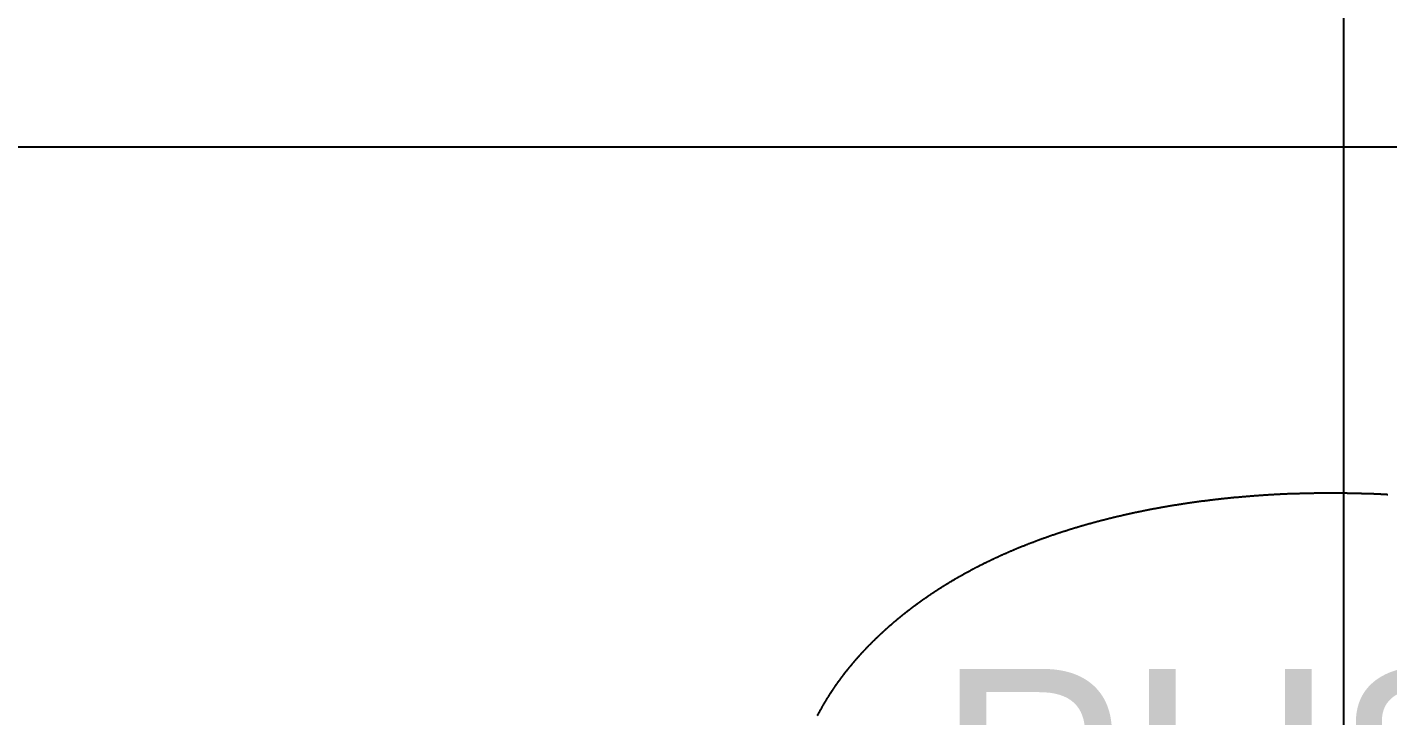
# Model space of a CAD drawing. Header units: millimetres. Extents: x 88 to 97873, y 32 to 55088.
# Drawn here: x 48158.31 to 48191.68, y 4646.56 to 4663.44 of the extents above; entities that cross this region are included whole.
import ezdxf

# ---------------------------------------------------------------- set-up
doc = ezdxf.new("R2010")
doc.units = ezdxf.units.MM
doc.header["$LTSCALE"] = 0.3
doc.layers.add('FICHAS_XLR', color=7, linetype='Continuous')
doc.styles.add('Standar', font='GOTHIC.TTF', dxfattribs={"height": 1.35})

# ---------------------------------------------------------------- blocks, each defined once
blk = doc.blocks.new('FICHA_XLR_FEMEA')
at = {"layer": 'FICHAS_XLR', "color": 0}
blk.add_lwpolyline([(40.9, 1665), (40.6, 1665), (40.2, 1665), (39.8, 1665.1), (39.4, 1665.1), (39.1, 1665.1), (38.7, 1665.1), (38.3, 1665.1), (38, 1665.2), (37.6, 1665.2), (37.2, 1665.2), (36.9, 1665.2), (36.5, 1665.2), (36.1, 1665.3), (35.8, 1665.3), (35.4, 1665.3), (35, 1665.3), (34.7, 1665.3), (34.3, 1665.4), (33.9, 1665.4), (33.6, 1665.4), (33.2, 1665.4), (32.8, 1665.4), (32.4, 1665.4), (32.1, 1665.5), (31.7, 1665.5), (31.3, 1665.5), (31, 1665.5), (30.6, 1665.5), (30.2, 1665.5), (29.9, 1665.6), (29.5, 1665.6), (29.1, 1665.6), (28.8, 1665.6), (28.4, 1665.6), (28, 1665.6), (27.7, 1665.7), (27.3, 1665.7), (26.9, 1665.7), (26.5, 1665.7), (26.2, 1665.7), (25.8, 1665.7), (25.4, 1665.7), (25.1, 1665.8), (24.7, 1665.8), (24.3, 1665.8), (24, 1665.8), (23.6, 1665.8), (23.2, 1665.8), (22.9, 1665.8), (22.5, 1665.9), (22.1, 1665.9), (21.7, 1665.9), (21.4, 1665.9), (21, 1665.9), (20.6, 1665.9), (20.3, 1665.9), (19.9, 1665.9), (19.5, 1666), (19.2, 1666), (18.8, 1666), (18.4, 1666), (18.1, 1666), (17.7, 1666), (17.3, 1666), (16.9, 1666), (16.6, 1666), (16.2, 1666.1), (15.8, 1666.1), (15.5, 1666.1), (15.1, 1666.1), (14.7, 1666.1), (14.4, 1666.1), (14, 1666.1), (13.6, 1666.1), (13.3, 1666.1), (12.9, 1666.1), (12.5, 1666.2), (12.1, 1666.2), (11.8, 1666.2), (11.4, 1666.2), (11, 1666.2), (10.7, 1666.2), (10.3, 1666.2), (9.9, 1666.2), (9.6, 1666.2), (9.2, 1666.2), (8.8, 1666.2), (8.4, 1666.3), (8.1, 1666.3), (7.7, 1666.3), (7.3, 1666.3), (7, 1666.3), (6.6, 1666.3), (6.2, 1666.3), (5.9, 1666.3), (5.5, 1666.3), (5.1, 1666.3), (4.7, 1666.3), (4.4, 1666.3), (4, 1666.3), (3.6, 1666.3), (3.3, 1666.3), (2.9, 1666.4), (2.5, 1666.4), (2.2, 1666.4), (1.8, 1666.4), (1.4, 1666.4), (1, 1666.4), (0.7, 1666.4), (0.3, 1666.4), (-0.1, 1666.4), (-0.4, 1666.4), (-0.8, 1666.4), (-1.2, 1666.4), (-1.5, 1666.4), (-1.9, 1666.4), (-2.3, 1666.4), (-2.6, 1666.4), (-3, 1666.4), (-3.4, 1666.4), (-3.8, 1666.4), (-4.1, 1666.4), (-4.5, 1666.4), (-4.9, 1666.4), (-5.2, 1666.4), (-5.6, 1666.5), (-6, 1666.5), (-6.3, 1666.5), (-6.7, 1666.5), (-7.1, 1666.5), (-7.5, 1666.5), (-7.8, 1666.5), (-8.2, 1666.5), (-8.6, 1666.5), (-8.9, 1666.5), (-9.3, 1666.5), (-9.7, 1666.5), (-10, 1666.5), (-10.4, 1666.5), (-10.8, 1666.5), (-11.2, 1666.5), (-11.5, 1666.5), (-11.9, 1666.5), (-12.3, 1666.5), (-12.6, 1666.5), (-13, 1666.5), (-13.4, 1666.5), (-13.7, 1666.5), (-14.1, 1666.5), (-14.5, 1666.5), (-14.9, 1666.5), (-15.2, 1666.5), (-15.6, 1666.5), (-16, 1666.5), (-16.3, 1666.5), (-16.7, 1666.5), (-17.1, 1666.5), (-17.4, 1666.5), (-17.8, 1666.5), (-18.2, 1666.5), (-18.6, 1666.5), (-18.9, 1666.5), (-19.3, 1666.4), (-19.7, 1666.4), (-20, 1666.4), (-20.4, 1666.4), (-20.8, 1666.4), (-21.1, 1666.4), (-21.5, 1666.4), (-21.9, 1666.4), (-22.3, 1666.4), (-22.6, 1666.4), (-23, 1666.4), (-23.4, 1666.4), (-23.7, 1666.4), (-24.1, 1666.4), (-24.5, 1666.4), (-24.8, 1666.4), (-25.2, 1666.4), (-25.6, 1666.4), (-26, 1666.4), (-26.3, 1666.4), (-26.7, 1666.4), (-27.1, 1666.4), (-27.4, 1666.4), (-27.8, 1666.3), (-28.2, 1666.3), (-28.5, 1666.3), (-28.9, 1666.3), (-29.3, 1666.3), (-29.7, 1666.3), (-30, 1666.3), (-30.4, 1666.3), (-30.8, 1666.3), (-31.1, 1666.3), (-31.5, 1666.3), (-31.9, 1666.3), (-32.2, 1666.3), (-32.6, 1666.3), (-33, 1666.3), (-33.4, 1666.2), (-33.7, 1666.2), (-34.1, 1666.2), (-34.5, 1666.2), (-34.8, 1666.2), (-35.2, 1666.2), (-35.6, 1666.2), (-35.9, 1666.2), (-36.3, 1666.2), (-36.7, 1666.2), (-37.1, 1666.2), (-37.4, 1666.1), (-37.8, 1666.1), (-38.2, 1666.1), (-38.5, 1666.1), (-38.9, 1666.1), (-39.3, 1666.1), (-39.6, 1666.1), (-40, 1666.1), (-40.4, 1666.1), (-40.7, 1666.1), (-41.1, 1666), (-41.5, 1666), (-41.9, 1666), (-42.2, 1666), (-42.6, 1666), (-43, 1666), (-43.3, 1666), (-43.7, 1666), (-44.1, 1666), (-44.4, 1665.9), (-44.8, 1665.9), (-45.2, 1665.9), (-45.5, 1665.9), (-45.9, 1665.9), (-46.3, 1665.9), (-46.7, 1665.9), (-47, 1665.9), (-47.4, 1665.8), (-47.8, 1665.8), (-48.1, 1665.8), (-48.5, 1665.8), (-48.9, 1665.8), (-49.2, 1665.8), (-49.6, 1665.8), (-50, 1665.7), (-50.3, 1665.7), (-50.7, 1665.7), (-51.1, 1665.7), (-51.5, 1665.7), (-51.8, 1665.7), (-52.2, 1665.7), (-52.6, 1665.6), (-52.9, 1665.6), (-53.3, 1665.6), (-53.7, 1665.6), (-54, 1665.6), (-54.4, 1665.6), (-54.8, 1665.5), (-55.1, 1665.5), (-55.5, 1665.5), (-55.9, 1665.5), (-56.2, 1665.5), (-56.6, 1665.5), (-57, 1665.4), (-57.4, 1665.4), (-57.7, 1665.4), (-58.1, 1665.4), (-58.5, 1665.4), (-58.8, 1665.4), (-59.2, 1665.3), (-59.6, 1665.3), (-59.9, 1665.3), (-60.3, 1665.3), (-60.7, 1665.3), (-61, 1665.2), (-61.4, 1665.2), (-61.8, 1665.2), (-62.1, 1665.2), (-62.5, 1665.2), (-62.9, 1665.1), (-63.3, 1665.1), (-63.6, 1665.1), (-64, 1665.1), (-64.4, 1665.1), (-64.7, 1665), (-65.1, 1665), (-65.5, 1665), (-65.8, 1665), (-66.2, 1665), (-66.6, 1664.9), (-66.9, 1664.9), (-67.3, 1664.9), (-67.7, 1664.9), (-68, 1664.9), (-68.4, 1664.8), (-68.8, 1664.8), (-69.1, 1664.8), (-69.5, 1664.8), (-69.9, 1664.8), (-70.2, 1664.7), (-70.6, 1664.7), (-71, 1664.7), (-71.3, 1664.7), (-71.7, 1664.6), (-72.1, 1664.6), (-72.4, 1664.6), (-72.8, 1664.6), (-73.2, 1664.5), (-73.6, 1664.5), (-73.9, 1664.5), (-74.3, 1664.5), (-74.7, 1664.4), (-75, 1664.4), (-75.4, 1664.4), (-75.8, 1664.4), (-76.1, 1664.4), (-76.5, 1664.3), (-76.9, 1664.3), (-77.2, 1664.3), (-77.6, 1664.3), (-78, 1664.2), (-78.3, 1664.2), (-78.7, 1664.2), (-79.1, 1664.1), (-79.4, 1664.1), (-79.8, 1664.1), (-80.2, 1664.1), (-80.5, 1664), (-80.9, 1664), (-81.3, 1664), (-81.6, 1664), (-82, 1663.9), (-82.4, 1663.9), (-82.7, 1663.9), (-83.1, 1663.9), (-83.5, 1663.8), (-83.8, 1663.8), (-84.2, 1663.8), (-84.6, 1663.7), (-84.9, 1663.7), (-85.3, 1663.7), (-85.7, 1663.7), (-86, 1663.6), (-86.4, 1663.6), (-86.8, 1663.6), (-87.1, 1663.5), (-87.5, 1663.5), (-87.9, 1663.5), (-88.2, 1663.5), (-88.6, 1663.4), (-89, 1663.4), (-89.3, 1663.4), (-89.7, 1663.3), (-90.1, 1663.3), (-90.4, 1663.3), (-90.8, 1663.2), (-91.2, 1663.2), (-91.5, 1663.2), (-91.9, 1663.2), (-92.3, 1663.1), (-92.6, 1663.1), (-93, 1663.1), (-93.3, 1663), (-93.7, 1663), (-94.1, 1663), (-94.4, 1662.9), (-94.8, 1662.9), (-95.2, 1662.9), (-95.5, 1662.8), (-95.9, 1662.8), (-96.3, 1662.8), (-96.6, 1662.7), (-97, 1662.7), (-97.4, 1662.7), (-97.7, 1662.6), (-98.1, 1662.6), (-98.5, 1662.6), (-98.8, 1662.5), (-99.2, 1662.5), (-99.6, 1662.5), (-99.9, 1662.4), (-100.3, 1662.4), (-100.7, 1662.4), (-101, 1662.3), (-101.4, 1662.3), (-101.7, 1662.3), (-102.1, 1662.2), (-102.5, 1662.2), (-102.8, 1662.2), (-103.2, 1662.1), (-103.6, 1662.1), (-103.9, 1662.1), (-104.3, 1662), (-104.7, 1662), (-105, 1661.9), (-105.4, 1661.9), (-105.8, 1661.9), (-106.1, 1661.8), (-106.5, 1661.8), (-106.8, 1661.8), (-107.2, 1661.7), (-107.6, 1661.7), (-107.9, 1661.6), (-108.3, 1661.6), (-108.7, 1661.6), (-109, 1661.5), (-109.4, 1661.5), (-109.8, 1661.5), (-110.1, 1661.4), (-110.5, 1661.4), (-110.9, 1661.3), (-111.2, 1661.3), (-111.6, 1661.3), (-111.9, 1661.2), (-112.3, 1661.2), (-112.7, 1661.2), (-113, 1661.1), (-113.4, 1661.1), (-113.8, 1661), (-114.1, 1661), (-114.5, 1661), (-114.8, 1660.9), (-115.2, 1660.9), (-115.6, 1660.8), (-115.9, 1660.8), (-116.3, 1660.7), (-116.7, 1660.7), (-117, 1660.7), (-117.4, 1660.6), (-117.7, 1660.6), (-118.1, 1660.5), (-118.5, 1660.5), (-118.8, 1660.5), (-119.2, 1660.4), (-119.6, 1660.4), (-119.9, 1660.3), (-120.3, 1660.3), (-120.6, 1660.2), (-121, 1660.2), (-121.4, 1660.2), (-121.7, 1660.1), (-122.1, 1660.1), (-122.5, 1660), (-122.8, 1660), (-123.2, 1659.9), (-123.5, 1659.9), (-123.9, 1659.9), (-124.3, 1659.8), (-124.6, 1659.8), (-125, 1659.7), (-125.4, 1659.7), (-125.7, 1659.6), (-126.1, 1659.6), (-126.4, 1659.5), (-126.8, 1659.5), (-127.2, 1659.5), (-127.5, 1659.4), (-127.9, 1659.4), (-128.2, 1659.3), (-128.6, 1659.3), (-129, 1659.2), (-129.3, 1659.2), (-129.7, 1659.1), (-130, 1659.1), (-130.4, 1659), (-130.8, 1659), (-131.1, 1658.9), (-131.5, 1658.9), (-131.8, 1658.9), (-132.2, 1658.8), (-132.6, 1658.8), (-132.9, 1658.7), (-133.3, 1658.7), (-133.7, 1658.6), (-134, 1658.6), (-134.4, 1658.5), (-134.7, 1658.5), (-135.1, 1658.4), (-135.5, 1658.4), (-135.8, 1658.3), (-136.2, 1658.3), (-136.5, 1658.2), (-136.9, 1658.2), (-137.2, 1658.1), (-137.6, 1658.1), (-138, 1658), (-138.3, 1658), (-138.7, 1657.9), (-139, 1657.9), (-139.4, 1657.8), (-139.8, 1657.8), (-140.1, 1657.7), (-140.5, 1657.7), (-140.8, 1657.6), (-141.2, 1657.6), (-141.6, 1657.5), (-141.9, 1657.5), (-142.3, 1657.4), (-142.6, 1657.4), (-143, 1657.3), (-143.4, 1657.3), (-143.7, 1657.2), (-144.1, 1657.2), (-144.4, 1657.1), (-144.8, 1657.1), (-145.1, 1657), (-145.5, 1656.9), (-145.9, 1656.9), (-146.2, 1656.8), (-146.6, 1656.8), (-146.9, 1656.7), (-147.3, 1656.7), (-147.6, 1656.6), (-148, 1656.6), (-148.4, 1656.5), (-148.7, 1656.5), (-149.1, 1656.4), (-149.4, 1656.4), (-149.8, 1656.3), (-150.2, 1656.2), (-150.5, 1656.2), (-150.9, 1656.1), (-151.2, 1656.1), (-151.6, 1656), (-151.9, 1656), (-152.3, 1655.9), (-152.7, 1655.9), (-153, 1655.8), (-153.4, 1655.7), (-153.7, 1655.7), (-154.1, 1655.6), (-154.4, 1655.6), (-154.8, 1655.5), (-155.1, 1655.5), (-155.5, 1655.4), (-155.9, 1655.3), (-156.2, 1655.3), (-156.6, 1655.2), (-156.9, 1655.2), (-157.3, 1655.1), (-157.6, 1655.1), (-158, 1655), (-158.3, 1654.9), (-158.7, 1654.9), (-159.1, 1654.8), (-159.4, 1654.8), (-159.8, 1654.7), (-160.1, 1654.6), (-160.5, 1654.6), (-160.8, 1654.5), (-161.2, 1654.5), (-161.5, 1654.4), (-161.9, 1654.3), (-162.3, 1654.3), (-162.6, 1654.2), (-163, 1654.2), (-163.3, 1654.1), (-163.7, 1654), (-164, 1654), (-164.4, 1653.9), (-164.7, 1653.9), (-165.1, 1653.8), (-165.4, 1653.7), (-165.8, 1653.7), (-166.2, 1653.6), (-166.5, 1653.6), (-166.9, 1653.5), (-167.2, 1653.4), (-167.6, 1653.4), (-167.9, 1653.3), (-168.3, 1653.2), (-168.6, 1653.2), (-169, 1653.1), (-169.3, 1653.1), (-169.7, 1653), (-170, 1652.9), (-170.4, 1652.9), (-170.7, 1652.8), (-171.1, 1652.7), (-171.5, 1652.7), (-171.8, 1652.6), (-172.2, 1652.5), (-172.5, 1652.5), (-172.9, 1652.4), (-173.2, 1652.3), (-173.6, 1652.3), (-173.9, 1652.2), (-174.3, 1652.2), (-174.6, 1652.1), (-175, 1652), (-175.3, 1652), (-175.7, 1651.9), (-176, 1651.8), (-176.4, 1651.8), (-176.7, 1651.7), (-177.1, 1651.6), (-177.4, 1651.6), (-177.8, 1651.5), (-178.1, 1651.4), (-178.5, 1651.4), (-178.8, 1651.3), (-179.2, 1651.2), (-179.5, 1651.2), (-179.9, 1651.1), (-180.3, 1651), (-180.6, 1651), (-181, 1650.9), (-181.3, 1650.8), (-181.7, 1650.7), (-182, 1650.7), (-182.4, 1650.6), (-182.7, 1650.5), (-183.1, 1650.5), (-183.4, 1650.4), (-183.8, 1650.3), (-184.1, 1650.3), (-184.5, 1650.2), (-184.8, 1650.1), (-185.2, 1650.1), (-185.5, 1650), (-185.9, 1649.9), (-186.2, 1649.8), (-186.6, 1649.8), (-186.9, 1649.7), (-187.2, 1649.6), (-187.6, 1649.6), (-187.9, 1649.5), (-188.3, 1649.4), (-188.6, 1649.3), (-189, 1649.3), (-189.3, 1649.2), (-189.7, 1649.1), (-190, 1649.1), (-190.4, 1649), (-190.7, 1648.9), (-191.1, 1648.8), (-191.4, 1648.8), (-191.8, 1648.7), (-192.1, 1648.6), (-192.5, 1648.5), (-192.8, 1648.5), (-193.2, 1648.4), (-193.5, 1648.3), (-193.9, 1648.2), (-194.2, 1648.2), (-194.6, 1648.1), (-194.9, 1648), (-195.3, 1648), (-195.6, 1647.9), (-195.9, 1647.8), (-196.3, 1647.7), (-196.6, 1647.7), (-197, 1647.6), (-197.3, 1647.5), (-197.7, 1647.4), (-198, 1647.3), (-198.4, 1647.3), (-198.7, 1647.2), (-199.1, 1647.1), (-199.4, 1647), (-199.8, 1647), (-200.1, 1646.9), (-200.5, 1646.8), (-200.8, 1646.7), (-201.1, 1646.7), (-201.5, 1646.6), (-201.8, 1646.5), (-202.2, 1646.4), (-202.5, 1646.3), (-202.9, 1646.3), (-203.2, 1646.2), (-203.6, 1646.1), (-203.9, 1646), (-204.2, 1646), (-204.6, 1645.9), (-204.9, 1645.8), (-205.3, 1645.7), (-205.6, 1645.6), (-206, 1645.6), (-206.3, 1645.5), (-206.7, 1645.4), (-207, 1645.3), (-207.3, 1645.2), (-207.7, 1645.2), (-208, 1645.1), (-208.4, 1645), (-208.7, 1644.9), (-209.1, 1644.8), (-209.4, 1644.8), (-209.7, 1644.7), (-210.1, 1644.6), (-210.4, 1644.5), (-210.8, 1644.4), (-211.1, 1644.3), (-211.5, 1644.3), (-211.8, 1644.2), (-212.1, 1644.1), (-212.5, 1644), (-212.8, 1643.9), (-213.2, 1643.9), (-213.5, 1643.8), (-213.9, 1643.7), (-214.2, 1643.6), (-214.5, 1643.5), (-214.9, 1643.4), (-215.2, 1643.4), (-215.6, 1643.3), (-215.9, 1643.2), (-216.2, 1643.1), (-216.6, 1643), (-216.9, 1642.9), (-217.3, 1642.9), (-217.6, 1642.8), (-218, 1642.7), (-218.3, 1642.6), (-218.6, 1642.5), (-219, 1642.4), (-219.3, 1642.3), (-219.7, 1642.3), (-220, 1642.2), (-220.3, 1642.1), (-220.7, 1642), (-221, 1641.9), (-221.4, 1641.8), (-221.7, 1641.7), (-222, 1641.6), (-222.4, 1641.6), (-222.7, 1641.5), (-223.1, 1641.4), (-223.4, 1641.3), (-223.7, 1641.2), (-224.1, 1641.1), (-224.4, 1641), (-224.7, 1640.9), (-225.1, 1640.9), (-225.4, 1640.8), (-225.8, 1640.7), (-226.1, 1640.6), (-226.4, 1640.5), (-226.8, 1640.4), (-227.1, 1640.3), (-227.5, 1640.2), (-227.8, 1640.1), (-228.1, 1640.1), (-228.5, 1640), (-228.8, 1639.9), (-229.1, 1639.8), (-229.5, 1639.7), (-229.8, 1639.6), (-230.1, 1639.5), (-230.5, 1639.4), (-230.8, 1639.3), (-231.2, 1639.2), (-231.5, 1639.2), (-231.8, 1639.1), (-232.2, 1639), (-232.5, 1638.9), (-232.8, 1638.8), (-233.2, 1638.7), (-233.5, 1638.6), (-233.8, 1638.5), (-234.2, 1638.4), (-234.5, 1638.3), (-234.9, 1638.2), (-235.2, 1638.1), (-235.5, 1638), (-235.9, 1638), (-236.2, 1637.9), (-236.5, 1637.8), (-236.9, 1637.7), (-237.2, 1637.6), (-237.5, 1637.5), (-237.9, 1637.4), (-238.2, 1637.3), (-238.5, 1637.2), (-238.9, 1637.1), (-239.2, 1637), (-239.5, 1636.9), (-239.9, 1636.8), (-240.2, 1636.7), (-240.5, 1636.6), (-240.9, 1636.5), (-241.2, 1636.4), (-241.5, 1636.3), (-241.9, 1636.2), (-242.2, 1636.1), (-242.5, 1636.1), (-242.9, 1636), (-243.2, 1635.9), (-243.5, 1635.8), (-243.9, 1635.7), (-244.2, 1635.6), (-244.5, 1635.5), (-244.9, 1635.4), (-245.2, 1635.3), (-245.5, 1635.2), (-245.9, 1635.1), (-246.2, 1635), (-246.5, 1634.9), (-246.9, 1634.8), (-247.2, 1634.7), (-247.5, 1634.6), (-247.8, 1634.5), (-248.2, 1634.4), (-248.5, 1634.3), (-248.8, 1634.2), (-249.2, 1634.1), (-249.5, 1634), (-249.8, 1633.9), (-250.2, 1633.8), (-250.5, 1633.7), (-250.8, 1633.6), (-251.1, 1633.5), (-251.5, 1633.4), (-251.8, 1633.3), (-252.1, 1633.2), (-252.5, 1633.1), (-252.8, 1633), (-253.1, 1632.9), (-253.5, 1632.8), (-253.8, 1632.7), (-254.1, 1632.6), (-254.4, 1632.5), (-254.8, 1632.4), (-255.1, 1632.3), (-255.4, 1632.2), (-255.7, 1632.1), (-256.1, 1632), (-256.4, 1631.9), (-256.7, 1631.7), (-257.1, 1631.6), (-257.4, 1631.5), (-257.7, 1631.4), (-258, 1631.3), (-258.4, 1631.2), (-258.7, 1631.1), (-259, 1631), (-259.3, 1630.9), (-259.7, 1630.8), (-260, 1630.7), (-260.3, 1630.6), (-260.7, 1630.5), (-261, 1630.4), (-261.3, 1630.3), (-261.6, 1630.2), (-262, 1630.1), (-262.3, 1630), (-262.6, 1629.9), (-262.9, 1629.7), (-263.3, 1629.6), (-263.6, 1629.5), (-263.9, 1629.4), (-264.2, 1629.3), (-264.6, 1629.2), (-264.9, 1629.1), (-265.2, 1629), (-265.5, 1628.9), (-265.9, 1628.8), (-266.2, 1628.7), (-266.5, 1628.6), (-266.8, 1628.5), (-267.1, 1628.4), (-267.5, 1628.2), (-267.8, 1628.1), (-268.1, 1628), (-268.4, 1627.9), (-268.8, 1627.8), (-269.1, 1627.7), (-269.4, 1627.6), (-269.7, 1627.5), (-270.1, 1627.4), (-270.4, 1627.3), (-270.7, 1627.1), (-271, 1627), (-271.3, 1626.9), (-271.7, 1626.8), (-272, 1626.7), (-272.3, 1626.6), (-272.6, 1626.5), (-272.9, 1626.4), (-273.3, 1626.3), (-273.6, 1626.1), (-273.9, 1626), (-274.2, 1625.9), (-274.6, 1625.8), (-274.9, 1625.7), (-275.2, 1625.6), (-275.5, 1625.5), (-275.8, 1625.4), (-276.2, 1625.2), (-276.5, 1625.1), (-276.8, 1625), (-277.1, 1624.9), (-277.4, 1624.8), (-277.8, 1624.7), (-278.1, 1624.6), (-278.4, 1624.4), (-278.7, 1624.3), (-279, 1624.2), (-279.3, 1624.1), (-279.7, 1624), (-280, 1623.9), (-280.3, 1623.8), (-280.6, 1623.6), (-280.9, 1623.5), (-281.3, 1623.4), (-281.6, 1623.3), (-281.9, 1623.2), (-282.2, 1623.1), (-282.5, 1622.9), (-282.8, 1622.8), (-283.2, 1622.7), (-283.5, 1622.6), (-283.8, 1622.5), (-284.1, 1622.4), (-284.4, 1622.2), (-284.7, 1622.1), (-285.1, 1622), (-285.4, 1621.9), (-285.7, 1621.8), (-286, 1621.7), (-286.3, 1621.5), (-286.6, 1621.4), (-286.9, 1621.3), (-287.3, 1621.2), (-287.6, 1621.1), (-287.9, 1620.9), (-288.2, 1620.8), (-288.5, 1620.7), (-288.8, 1620.6), (-289.1, 1620.5), (-289.5, 1620.3), (-289.8, 1620.2), (-290.1, 1620.1), (-290.4, 1620), (-290.7, 1619.9), (-291, 1619.7), (-291.3, 1619.6), (-291.7, 1619.5), (-292, 1619.4), (-292.3, 1619.3), (-292.6, 1619.1), (-292.9, 1619), (-293.2, 1618.9), (-293.5, 1618.8), (-293.8, 1618.6), (-294.2, 1618.5), (-294.5, 1618.4), (-294.8, 1618.3), (-295.1, 1618.1), (-295.4, 1618), (-295.7, 1617.9), (-296, 1617.8), (-296.3, 1617.7), (-296.6, 1617.5), (-297, 1617.4), (-297.3, 1617.3), (-297.6, 1617.2), (-297.9, 1617), (-298.2, 1616.9), (-298.5, 1616.8), (-298.8, 1616.7), (-299.1, 1616.5), (-299.4, 1616.4), (-299.7, 1616.3), (-300.1, 1616.2), (-300.4, 1616), (-300.7, 1615.9), (-301, 1615.8), (-301.3, 1615.7), (-301.6, 1615.5), (-301.9, 1615.4), (-302.2, 1615.3), (-302.5, 1615.1), (-302.8, 1615), (-303.1, 1614.9), (-303.4, 1614.8), (-303.8, 1614.6), (-304.1, 1614.5), (-304.4, 1614.4), (-304.7, 1614.3), (-305, 1614.1), (-305.3, 1614), (-305.6, 1613.9), (-305.9, 1613.7), (-306.2, 1613.6), (-306.5, 1613.5), (-306.8, 1613.3), (-307.1, 1613.2), (-307.4, 1613.1), (-307.7, 1613), (-308, 1612.8), (-308.3, 1612.7), (-308.7, 1612.6), (-309, 1612.4), (-309.3, 1612.3), (-309.6, 1612.2), (-309.9, 1612), (-310.2, 1611.9), (-310.5, 1611.8), (-310.8, 1611.7), (-311.1, 1611.5), (-311.4, 1611.4), (-311.7, 1611.3), (-312, 1611.1), (-312.3, 1611), (-312.6, 1610.9), (-312.9, 1610.7), (-313.2, 1610.6), (-313.5, 1610.5), (-313.8, 1610.3), (-314.1, 1610.2), (-314.4, 1610.1), (-314.7, 1609.9), (-315, 1609.8), (-315.3, 1609.7), (-315.6, 1609.5), (-315.9, 1609.4), (-316.2, 1609.3), (-316.5, 1609.1), (-316.8, 1609), (-317.1, 1608.9), (-317.4, 1608.7), (-317.7, 1608.6), (-318, 1608.4), (-318.3, 1608.3), (-318.6, 1608.2), (-318.9, 1608), (-319.2, 1607.9), (-319.5, 1607.8), (-319.8, 1607.6), (-320.1, 1607.5), (-320.4, 1607.4), (-320.7, 1607.2), (-321, 1607.1), (-321.3, 1606.9), (-321.6, 1606.8), (-321.9, 1606.7), (-322.2, 1606.5), (-322.5, 1606.4), (-322.8, 1606.3), (-323.1, 1606.1), (-323.4, 1606), (-323.7, 1605.8), (-324, 1605.7), (-324.3, 1605.6), (-324.6, 1605.4), (-324.9, 1605.3), (-325.2, 1605.1), (-325.5, 1605), (-325.8, 1604.9), (-326.1, 1604.7), (-326.4, 1604.6), (-326.7, 1604.4), (-327, 1604.3), (-327.2, 1604.2), (-327.5, 1604), (-327.8, 1603.9), (-328.1, 1603.7), (-328.4, 1603.6), (-328.7, 1603.5), (-329, 1603.3), (-329.3, 1603.2), (-329.6, 1603), (-329.9, 1602.9), (-330.2, 1602.7), (-330.5, 1602.6), (-330.8, 1602.5), (-331.1, 1602.3), (-331.4, 1602.2), (-331.7, 1602), (-331.9, 1601.9), (-332.2, 1601.7), (-332.5, 1601.6), (-332.8, 1601.5), (-333.1, 1601.3), (-333.4, 1601.2), (-333.7, 1601), (-334, 1600.9), (-334.3, 1600.7), (-334.6, 1600.6), (-334.9, 1600.4), (-335.2, 1600.3), (-335.4, 1600.1), (-335.7, 1600), (-336, 1599.9), (-336.3, 1599.7), (-336.6, 1599.6), (-336.9, 1599.4), (-337.2, 1599.3), (-337.5, 1599.1), (-337.8, 1599), (-338, 1598.8), (-338.3, 1598.7), (-338.6, 1598.5), (-338.9, 1598.4), (-339.2, 1598.2), (-339.5, 1598.1), (-339.8, 1597.9), (-340.1, 1597.8), (-340.4, 1597.7), (-340.6, 1597.5), (-340.9, 1597.4), (-341.2, 1597.2), (-341.5, 1597.1), (-341.8, 1596.9), (-342.1, 1596.8), (-342.4, 1596.6), (-342.6, 1596.5), (-342.9, 1596.3), (-343.2, 1596.2), (-343.5, 1596), (-343.8, 1595.9), (-344.1, 1595.7), (-344.4, 1595.6), (-344.6, 1595.4), (-344.9, 1595.3), (-345.2, 1595.1), (-345.5, 1595), (-345.8, 1594.8), (-346.1, 1594.6), (-346.3, 1594.5), (-346.6, 1594.3), (-346.9, 1594.2), (-347.2, 1594), (-347.5, 1593.9), (-347.8, 1593.7), (-348, 1593.6), (-348.3, 1593.4), (-348.6, 1593.3), (-348.9, 1593.1), (-349.2, 1593), (-349.5, 1592.8), (-349.7, 1592.7), (-350, 1592.5), (-350.3, 1592.4), (-350.6, 1592.2), (-350.9, 1592), (-351.1, 1591.9), (-351.4, 1591.7), (-351.7, 1591.6), (-352, 1591.4), (-352.3, 1591.3), (-352.5, 1591.1), (-352.8, 1591), (-353.1, 1590.8), (-353.4, 1590.6), (-353.7, 1590.5), (-353.9, 1590.3), (-354.2, 1590.2), (-354.5, 1590), (-354.8, 1589.9), (-355.1, 1589.7), (-355.3, 1589.5), (-355.6, 1589.4), (-355.9, 1589.2), (-356.2, 1589.1), (-356.4, 1588.9), (-356.7, 1588.8), (-357, 1588.6), (-357.3, 1588.4), (-357.6, 1588.3), (-357.8, 1588.1), (-358.1, 1588), (-358.4, 1587.8), (-358.7, 1587.6), (-358.9, 1587.5), (-359.2, 1587.3), (-359.5, 1587.2), (-359.8, 1587), (-360, 1586.8), (-360.3, 1586.7), (-360.6, 1586.5), (-360.9, 1586.4), (-361.1, 1586.2), (-361.4, 1586), (-361.7, 1585.9), (-362, 1585.7), (-362.2, 1585.6), (-362.5, 1585.4), (-362.8, 1585.2), (-363.1, 1585.1), (-363.3, 1584.9), (-363.6, 1584.7), (-363.9, 1584.6), (-364.1, 1584.4), (-364.4, 1584.3), (-364.7, 1584.1), (-365, 1583.9), (-365.2, 1583.8), (-365.5, 1583.6), (-365.8, 1583.4), (-366, 1583.3), (-366.3, 1583.1), (-366.6, 1582.9), (-366.9, 1582.8), (-367.1, 1582.6), (-367.4, 1582.5), (-367.7, 1582.3), (-367.9, 1582.1), (-368.2, 1582), (-368.5, 1581.8), (-368.7, 1581.6), (-369, 1581.5), (-369.3, 1581.3), (-369.5, 1581.1), (-369.8, 1581), (-370.1, 1580.8), (-370.3, 1580.6), (-370.6, 1580.5), (-370.9, 1580.3), (-371.1, 1580.1), (-371.4, 1580), (-371.7, 1579.8), (-372, 1579.6), (-372.2, 1579.5), (-372.5, 1579.3), (-372.7, 1579.1), (-373, 1579), (-373.3, 1578.8), (-373.5, 1578.6), (-373.8, 1578.5), (-374.1, 1578.3), (-374.3, 1578.1), (-374.6, 1577.9), (-374.9, 1577.8), (-375.1, 1577.6), (-375.4, 1577.4), (-375.7, 1577.3), (-375.9, 1577.1), (-376.2, 1576.9), (-376.5, 1576.8), (-376.7, 1576.6), (-377, 1576.4), (-377.2, 1576.2), (-377.5, 1576.1), (-377.8, 1575.9), (-378, 1575.7), (-378.3, 1575.6), (-378.6, 1575.4), (-378.8, 1575.2), (-379.1, 1575), (-379.3, 1574.9), (-379.6, 1574.7), (-379.9, 1574.5), (-380.1, 1574.4), (-380.4, 1574.2), (-380.6, 1574), (-380.9, 1573.8), (-381.2, 1573.7), (-381.4, 1573.5), (-381.7, 1573.3), (-381.9, 1573.1), (-382.2, 1573), (-382.5, 1572.8), (-382.7, 1572.6), (-383, 1572.5), (-383.2, 1572.3), (-383.5, 1572.1), (-383.7, 1571.9), (-384, 1571.8), (-384.3, 1571.6), (-384.5, 1571.4), (-384.8, 1571.2), (-385, 1571.1), (-385.3, 1570.9), (-385.5, 1570.7), (-385.8, 1570.5), (-386.1, 1570.4), (-386.3, 1570.2), (-386.6, 1570), (-386.8, 1569.8), (-387.1, 1569.6), (-387.3, 1569.5), (-387.6, 1569.3), (-387.8, 1569.1), (-388.1, 1568.9), (-388.3, 1568.8), (-388.6, 1568.6), (-388.9, 1568.4), (-389.1, 1568.2), (-389.4, 1568.1), (-389.6, 1567.9), (-389.9, 1567.7), (-390.1, 1567.5), (-390.4, 1567.3), (-390.6, 1567.2), (-390.9, 1567), (-391.1, 1566.8), (-391.4, 1566.6), (-391.6, 1566.4), (-391.9, 1566.3), (-392.1, 1566.1), (-392.4, 1565.9), (-392.6, 1565.7), (-392.9, 1565.6), (-393.1, 1565.4), (-393.4, 1565.2), (-393.6, 1565), (-393.9, 1564.8), (-394.1, 1564.7), (-394.4, 1564.5), (-394.6, 1564.3), (-394.9, 1564.1), (-395.1, 1563.9), (-395.4, 1563.7), (-395.6, 1563.6), (-395.9, 1563.4), (-396.1, 1563.2), (-396.4, 1563), (-396.6, 1562.8), (-396.9, 1562.7), (-397.1, 1562.5), (-397.4, 1562.3), (-397.6, 1562.1), (-397.8, 1561.9), (-398.1, 1561.7), (-398.3, 1561.6), (-398.6, 1561.4), (-398.8, 1561.2), (-399.1, 1561), (-399.3, 1560.8), (-399.6, 1560.6), (-399.8, 1560.5), (-400, 1560.3), (-400.3, 1560.1), (-400.5, 1559.9), (-400.8, 1559.7), (-401, 1559.5), (-401.3, 1559.4), (-401.5, 1559.2), (-401.7, 1559), (-402, 1558.8), (-402.2, 1558.6), (-402.5, 1558.4), (-402.7, 1558.2), (-403, 1558.1), (-403.2, 1557.9), (-403.4, 1557.7), (-403.7, 1557.5), (-403.9, 1557.3), (-404.2, 1557.1), (-404.4, 1556.9), (-404.6, 1556.8), (-404.9, 1556.6), (-405.1, 1556.4), (-405.4, 1556.2), (-405.6, 1556), (-405.8, 1555.8), (-406.1, 1555.6), (-406.3, 1555.4), (-406.6, 1555.3), (-406.8, 1555.1), (-407, 1554.9), (-407.3, 1554.7), (-407.5, 1554.5), (-407.7, 1554.3), (-408, 1554.1), (-408.2, 1553.9), (-408.5, 1553.8), (-408.7, 1553.6), (-408.9, 1553.4), (-409.2, 1553.2), (-409.4, 1553), (-409.6, 1552.8), (-409.9, 1552.6), (-410.1, 1552.4), (-410.3, 1552.2), (-410.6, 1552), (-410.8, 1551.9), (-411, 1551.7), (-411.3, 1551.5), (-411.5, 1551.3), (-411.7, 1551.1), (-412, 1550.9), (-412.2, 1550.7), (-412.4, 1550.5), (-412.7, 1550.3), (-412.9, 1550.1), (-413.1, 1550), (-413.4, 1549.8), (-413.6, 1549.6), (-413.8, 1549.4), (-414.1, 1549.2), (-414.3, 1549), (-414.5, 1548.8), (-414.7, 1548.6), (-415, 1548.4), (-415.2, 1548.2), (-415.4, 1548), (-415.7, 1547.8), (-415.9, 1547.6), (-416.1, 1547.5), (-416.4, 1547.3), (-416.6, 1547.1), (-416.8, 1546.9), (-417, 1546.7), (-417.3, 1546.5), (-417.5, 1546.3), (-417.7, 1546.1), (-417.9, 1545.9), (-418.2, 1545.7), (-418.4, 1545.5), (-418.6, 1545.3), (-418.9, 1545.1), (-419.1, 1544.9), (-419.3, 1544.7), (-419.5, 1544.5), (-419.8, 1544.3), (-420, 1544.2), (-420.2, 1544), (-420.4, 1543.8), (-420.7, 1543.6), (-420.9, 1543.4), (-421.1, 1543.2), (-421.3, 1543), (-421.5, 1542.8), (-421.8, 1542.6), (-422, 1542.4), (-422.2, 1542.2), (-422.4, 1542), (-422.7, 1541.8), (-422.9, 1541.6), (-423.1, 1541.4), (-423.3, 1541.2), (-423.5, 1541), (-423.8, 1540.8), (-424, 1540.6), (-424.2, 1540.4), (-424.4, 1540.2), (-424.6, 1540), (-424.9, 1539.8), (-425.1, 1539.6), (-425.3, 1539.4), (-425.5, 1539.2), (-425.7, 1539), (-426, 1538.8), (-426.2, 1538.6), (-426.4, 1538.4), (-426.6, 1538.2), (-426.8, 1538), (-427.1, 1537.8), (-427.3, 1537.6), (-427.5, 1537.4), (-427.7, 1537.2), (-427.9, 1537), (-428.1, 1536.8), (-428.4, 1536.6), (-428.6, 1536.4), (-428.8, 1536.2), (-429, 1536), (-429.2, 1535.8), (-429.4, 1535.6), (-429.6, 1535.4), (-429.9, 1535.2), (-430.1, 1535), (-430.3, 1534.8), (-430.5, 1534.6), (-430.7, 1534.4), (-430.9, 1534.2), (-431.1, 1534), (-431.3, 1533.8), (-431.6, 1533.6), (-431.8, 1533.4), (-432, 1533.2), (-432.2, 1533), (-432.4, 1532.8), (-432.6, 1532.6), (-432.8, 1532.4), (-433, 1532.2), (-433.3, 1532), (-433.5, 1531.8), (-433.7, 1531.6), (-433.9, 1531.4), (-434.1, 1531.2), (-434.3, 1531), (-434.5, 1530.8), (-434.7, 1530.6), (-434.9, 1530.4), (-435.1, 1530.2), (-435.3, 1530), (-435.5, 1529.8), (-435.8, 1529.6), (-436, 1529.4), (-436.2, 1529.2), (-436.4, 1529), (-436.6, 1528.8), (-436.8, 1528.6), (-437, 1528.4), (-437.2, 1528.1), (-437.4, 1527.9), (-437.6, 1527.7), (-437.8, 1527.5), (-438, 1527.3), (-438.2, 1527.1), (-438.4, 1526.9), (-438.6, 1526.7), (-438.8, 1526.5), (-439, 1526.3), (-439.2, 1526.1), (-439.4, 1525.9), (-439.6, 1525.7), (-439.8, 1525.5), (-440.1, 1525.3), (-440.3, 1525.1), (-440.5, 1524.9), (-440.7, 1524.6), (-440.9, 1524.4), (-441.1, 1524.2), (-441.3, 1524), (-441.5, 1523.8), (-441.7, 1523.6), (-441.9, 1523.4), (-442.1, 1523.2), (-442.3, 1523), (-442.5, 1522.8), (-442.7, 1522.6), (-442.9, 1522.4), (-443.1, 1522.2), (-443.3, 1522), (-443.4, 1521.7), (-443.6, 1521.5), (-443.8, 1521.3), (-444, 1521.1), (-444.2, 1520.9), (-444.4, 1520.7), (-444.6, 1520.5), (-444.8, 1520.3), (-445, 1520.1), (-445.2, 1519.9), (-445.4, 1519.7), (-445.6, 1519.5), (-445.8, 1519.2), (-446, 1519), (-446.2, 1518.8), (-446.4, 1518.6), (-446.6, 1518.4), (-446.8, 1518.2), (-447, 1518), (-447.2, 1517.8), (-447.4, 1517.6), (-447.5, 1517.4), (-447.7, 1517.1), (-447.9, 1516.9), (-448.1, 1516.7), (-448.3, 1516.5), (-448.5, 1516.3), (-448.7, 1516.1), (-448.9, 1515.9), (-449.1, 1515.7), (-449.3, 1515.5), (-449.5, 1515.2), (-449.6, 1515), (-449.8, 1514.8), (-450, 1514.6), (-450.2, 1514.4), (-450.4, 1514.2), (-450.6, 1514), (-450.8, 1513.8), (-451, 1513.5), (-451.1, 1513.3), (-451.3, 1513.1), (-451.5, 1512.9), (-451.7, 1512.7), (-451.9, 1512.5), (-452.1, 1512.3), (-452.3, 1512.1), (-452.5, 1511.8), (-452.6, 1511.6), (-452.8, 1511.4), (-453, 1511.2), (-453.2, 1511), (-453.4, 1510.8), (-453.6, 1510.6), (-453.7, 1510.4), (-453.9, 1510.1), (-454.1, 1509.9), (-454.3, 1509.7), (-454.5, 1509.5), (-454.7, 1509.3), (-454.8, 1509.1), (-455, 1508.9), (-455.2, 1508.6), (-455.4, 1508.4), (-455.6, 1508.2), (-455.7, 1508), (-455.9, 1507.8), (-456.1, 1507.6), (-456.3, 1507.4), (-456.5, 1507.1), (-456.6, 1506.9), (-456.8, 1506.7), (-457, 1506.5), (-457.2, 1506.3), (-457.4, 1506.1), (-457.5, 1505.8), (-457.7, 1505.6), (-457.9, 1505.4), (-458.1, 1505.2), (-458.3, 1505), (-458.4, 1504.8), (-458.6, 1504.6), (-458.8, 1504.3), (-459, 1504.1), (-459.1, 1503.9), (-459.3, 1503.7), (-459.5, 1503.5), (-459.7, 1503.3), (-459.8, 1503), (-460, 1502.8), (-460.2, 1502.6), (-460.4, 1502.4), (-460.5, 1502.2), (-460.7, 1502), (-460.9, 1501.7), (-461, 1501.5), (-461.2, 1501.3), (-461.4, 1501.1), (-461.6, 1500.9), (-461.7, 1500.6), (-461.9, 1500.4), (-462.1, 1500.2), (-462.2, 1500), (-462.4, 1499.8), (-462.6, 1499.6), (-462.8, 1499.3), (-462.9, 1499.1), (-463.1, 1498.9), (-463.3, 1498.7), (-463.4, 1498.5), (-463.6, 1498.2), (-463.8, 1498), (-463.9, 1497.8), (-464.1, 1497.6), (-464.3, 1497.4), (-464.4, 1497.2), (-464.6, 1496.9), (-464.8, 1496.7), (-464.9, 1496.5), (-465.1, 1496.3), (-465.3, 1496.1), (-465.4, 1495.8), (-465.6, 1495.6), (-465.8, 1495.4), (-465.9, 1495.2), (-466.1, 1495), (-466.3, 1494.7), (-466.4, 1494.5), (-466.6, 1494.3), (-466.8, 1494.1), (-466.9, 1493.9), (-467.1, 1493.6), (-467.2, 1493.4), (-467.4, 1493.2), (-467.6, 1493), (-467.7, 1492.7), (-467.9, 1492.5), (-468, 1492.3), (-468.2, 1492.1), (-468.4, 1491.9), (-468.5, 1491.6), (-468.7, 1491.4), (-468.8, 1491.2), (-469, 1491), (-469.2, 1490.8), (-469.3, 1490.5), (-469.5, 1490.3), (-469.6, 1490.1), (-469.8, 1489.9), (-470, 1489.6), (-470.1, 1489.4), (-470.3, 1489.2), (-470.4, 1489), (-470.6, 1488.8), (-470.7, 1488.5), (-470.9, 1488.3), (-471, 1488.1), (-471.2, 1487.9), (-471.4, 1487.6), (-471.5, 1487.4), (-471.7, 1487.2), (-471.8, 1487), (-472, 1486.8), (-472.1, 1486.5), (-472.3, 1486.3), (-472.4, 1486.1), (-472.6, 1485.9), (-472.7, 1485.6), (-472.9, 1485.4), (-473, 1485.2), (-473.2, 1485), (-473.3, 1484.7), (-473.5, 1484.5), (-473.6, 1484.3), (-473.8, 1484.1), (-473.9, 1483.8), (-474.1, 1483.6), (-474.2, 1483.4), (-474.4, 1483.2), (-474.5, 1482.9), (-474.7, 1482.7), (-474.8, 1482.5), (-475, 1482.3), (-475.1, 1482.1), (-475.3, 1481.8), (-475.4, 1481.6), (-475.6, 1481.4), (-475.7, 1481.2), (-475.9, 1480.9), (-476, 1480.7), (-476.2, 1480.5), (-476.3, 1480.3), (-476.5, 1480), (-476.6, 1479.8), (-476.7, 1479.6), (-476.9, 1479.3), (-477, 1479.1), (-477.2, 1478.9), (-477.3, 1478.7), (-477.5, 1478.4), (-477.6, 1478.2), (-477.7, 1478), (-477.9, 1477.8), (-478, 1477.5), (-478.2, 1477.3), (-478.3, 1477.1), (-478.5, 1476.9), (-478.6, 1476.6), (-478.7, 1476.4), (-478.9, 1476.2), (-479, 1476), (-479.2, 1475.7), (-479.3, 1475.5), (-479.4, 1475.3), (-479.6, 1475), (-479.7, 1474.8), (-479.8, 1474.6), (-480, 1474.4), (-480.1, 1474.1), (-480.3, 1473.9), (-480.4, 1473.7), (-480.5, 1473.5), (-480.7, 1473.2), (-480.8, 1473), (-480.9, 1472.8), (-481.1, 1472.5), (-481.2, 1472.3), (-481.3, 1472.1), (-481.5, 1471.9), (-481.6, 1471.6), (-481.7, 1471.4), (-481.9, 1471.2), (-482, 1471), (-482.1, 1470.7), (-482.3, 1470.5), (-482.4, 1470.3), (-482.5, 1470), (-482.7, 1469.8), (-482.8, 1469.6), (-482.9, 1469.4), (-483.1, 1469.1), (-483.2, 1468.9), (-483.3, 1468.7), (-483.5, 1468.4), (-483.6, 1468.2), (-483.7, 1468), (-483.8, 1467.7), (-484, 1467.5), (-484.1, 1467.3), (-484.2, 1467.1), (-484.4, 1466.8), (-484.5, 1466.6), (-484.6, 1466.4), (-484.7, 1466.1), (-484.9, 1465.9), (-485, 1465.7), (-485.1, 1465.5), (-485.2, 1465.2), (-485.4, 1465), (-485.5, 1464.8), (-485.6, 1464.5), (-485.7, 1464.3), (-485.9, 1464.1), (-486, 1463.8), (-486.1, 1463.6), (-486.2, 1463.4), (-486.4, 1463.2), (-486.5, 1462.9), (-486.6, 1462.7), (-486.7, 1462.5), (-486.8, 1462.2), (-487, 1462), (-487.1, 1461.8), (-487.2, 1461.5), (-487.3, 1461.3), (-487.5, 1461.1), (-487.6, 1460.8), (-487.7, 1460.6), (-487.8, 1460.4), (-487.9, 1460.2)], dxfattribs=at)
at = {"layer": 'FICHAS_XLR', "color": 0, "insert": (-9.4, 1403.1), "char_height": 198.23, "attachment_point": 5, "style": 'Standar'}
blk.add_mtext_dynamic_manual_height_columns('\\pxqc;PUSH', width=920.734, gutter_width=109.5, heights=[0], dxfattribs=at)

msp = doc.modelspace()

# ---------------------------------------------------------------- linework, layer by layer
at = {"color": 116, "true_color": 0x136734}
msp.add_lwpolyline([(48190.597, 4607.91), (48190.597, 4688.84, 0.414214), (48151.528, 4727.91), (47646.042, 4727.91, 0.414214), (47606.972, 4688.84), (47606.972, 4529.869)], format="xyb", dxfattribs=at)
msp.add_lwpolyline([(48021.636, 4660.512), (49142.409, 4660.512), (49142.409, 3986.667), (48021.636, 3986.667)], close=True)

# ---------------------------------------------------------------- block references
at = {"color": 116, "true_color": 0x136734, "xscale": 0.02646669214138868, "yscale": 0.02646669214138868, "zscale": 0.02646669214138868}
msp.add_blockref('FICHA_XLR_FEMEA', (48190.597, 4607.91), dxfattribs=at)

doc.saveas('drawing.dxf')
